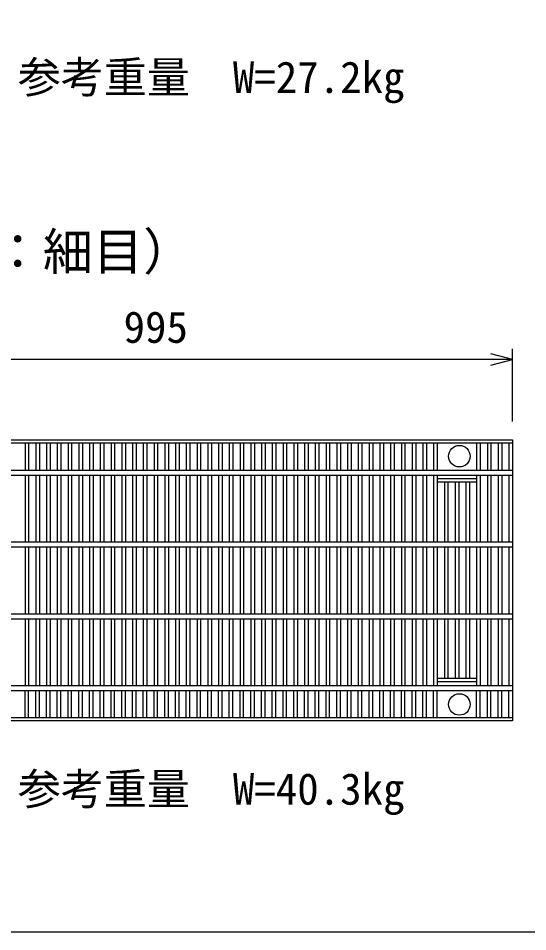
# Model space of a CAD drawing. Units: millimetres, scale not verified. Extents: x -16800 to 16800, y -5940 to 5940.
# Drawn here: x -5590 to -4879, y 1458 to 2731 of the extents above; entities that cross this region are included whole.
import ezdxf
from ezdxf.enums import TextEntityAlignment as Align

# ---------------------------------------------------------------- set-up
doc = ezdxf.new("R2010")
doc.units = ezdxf.units.MM
doc.header["$LTSCALE"] = 20
for name, color, linetype, lineweight in [('0-0_DIM', 7, 'Continuous', 25), ('0-2_HATCH', 6, 'Continuous', 25), ('0-6_TXT', 7, 'Continuous', 25)]:
    doc.layers.add(name, color=color, linetype=linetype, lineweight=lineweight)
doc.styles.add('ＭＳ ゴシック', font='')
doc.styles.get('ＭＳ ゴシック').set_extended_font_data('MS Gothic')

msp = doc.modelspace()

# ---------------------------------------------------------------- linework, layer by layer
at = {"layer": '0-0_DIM'}
for p, q in [((-4900.13, 2169.2), (-4900.13, 2270.78)), ((-4900.13, 2255.78), (-5895.13, 2255.78))]:
    msp.add_line(p, q, dxfattribs=at)
msp.add_lwpolyline([(-4930.13, 2247.74), (-4900.13, 2255.78), (-4930.13, 2263.82)], dxfattribs=at)
at = {"layer": '0-2_HATCH'}
for p, q in [((-5895.13, 2143.97), (-4900.13, 2143.97)), ((-5895.13, 2139.47), (-4900.13, 2139.47)), ((-5580.13, 2139.47), (-5580.13, 2101.47)), ((-5575.13, 2139.47), (-5575.13, 2101.47)), ((-5565.13, 2139.47), (-5565.13, 2101.47)), ((-5560.13, 2139.47), (-5560.13, 2101.47)), ((-5550.13, 2139.47), (-5550.13, 2101.47)), ((-5545.13, 2139.47), (-5545.13, 2101.47)), ((-5535.13, 2139.47), (-5535.13, 2101.47)), ((-5530.13, 2139.47), (-5530.13, 2101.47)), ((-5520.13, 2139.47), (-5520.13, 2101.47)), ((-5515.13, 2139.47), (-5515.13, 2101.47)), ((-5505.13, 2139.47), (-5505.13, 2101.47)), ((-5500.13, 2139.47), (-5500.13, 2101.47)), ((-5490.13, 2139.47), (-5490.13, 2101.47)), ((-5485.13, 2139.47), (-5485.13, 2101.47)), ((-5475.13, 2139.47), (-5475.13, 2101.47)), ((-5470.13, 2139.47), (-5470.13, 2101.47)), ((-5460.13, 2139.47), (-5460.13, 2101.47)), ((-5455.13, 2139.47), (-5455.13, 2101.47)), ((-5445.13, 2139.47), (-5445.13, 2101.47)), ((-5440.13, 2139.47), (-5440.13, 2101.47)), ((-5430.13, 2139.47), (-5430.13, 2101.47)), ((-5425.13, 2139.47), (-5425.13, 2101.47)), ((-5415.13, 2139.47), (-5415.13, 2101.47)), ((-5410.13, 2139.47), (-5410.13, 2101.47)), ((-5400.13, 2139.47), (-5400.13, 2101.47)), ((-5395.13, 2139.47), (-5395.13, 2101.47)), ((-5385.13, 2139.47), (-5385.13, 2101.47)), ((-5380.13, 2139.47), (-5380.13, 2101.47)), ((-5370.13, 2139.47), (-5370.13, 2101.47)), ((-5365.13, 2139.47), (-5365.13, 2101.47)), ((-5355.13, 2139.47), (-5355.13, 2101.47)), ((-5350.13, 2139.47), (-5350.13, 2101.47)), ((-5340.13, 2139.47), (-5340.13, 2101.47)), ((-5335.13, 2139.47), (-5335.13, 2101.47)), ((-5325.13, 2139.47), (-5325.13, 2101.47)), ((-5320.13, 2139.47), (-5320.13, 2101.47)), ((-5310.13, 2139.47), (-5310.13, 2101.47)), ((-5305.13, 2139.47), (-5305.13, 2101.47)), ((-5295.13, 2139.47), (-5295.13, 2101.47)), ((-5290.13, 2139.47), (-5290.13, 2101.47)), ((-5280.13, 2139.47), (-5280.13, 2101.47)), ((-5275.13, 2139.47), (-5275.13, 2101.47)), ((-5265.13, 2139.47), (-5265.13, 2101.47)), ((-5260.13, 2139.47), (-5260.13, 2101.47)), ((-5250.13, 2139.47), (-5250.13, 2101.47)), ((-5245.13, 2139.47), (-5245.13, 2101.47)), ((-5235.13, 2139.47), (-5235.13, 2101.47)), ((-5230.13, 2139.47), (-5230.13, 2101.47)), ((-5220.13, 2139.47), (-5220.13, 2101.47)), ((-5215.13, 2139.47), (-5215.13, 2101.47)), ((-5205.13, 2139.47), (-5205.13, 2101.47)), ((-5200.13, 2139.47), (-5200.13, 2101.47)), ((-5190.13, 2139.47), (-5190.13, 2101.47)), ((-5185.13, 2139.47), (-5185.13, 2101.47)), ((-5175.13, 2139.47), (-5175.13, 2101.47)), ((-5170.13, 2139.47), (-5170.13, 2101.47)), ((-5160.13, 2139.47), (-5160.13, 2101.47)), ((-5155.13, 2139.47), (-5155.13, 2101.47)), ((-5145.13, 2139.47), (-5145.13, 2101.47)), ((-5140.13, 2139.47), (-5140.13, 2101.47)), ((-5130.13, 2139.47), (-5130.13, 2101.47)), ((-5125.13, 2139.47), (-5125.13, 2101.47)), ((-5115.13, 2139.47), (-5115.13, 2101.47)), ((-5110.13, 2139.47), (-5110.13, 2101.47)), ((-5100.13, 2139.47), (-5100.13, 2101.47)), ((-5095.13, 2139.47), (-5095.13, 2101.47)), ((-5085.13, 2139.47), (-5085.13, 2101.47)), ((-5080.13, 2139.47), (-5080.13, 2101.47)), ((-5070.13, 2139.47), (-5070.13, 2101.47)), ((-5065.13, 2139.47), (-5065.13, 2101.47)), ((-5055.13, 2139.47), (-5055.13, 2101.47)), ((-5050.13, 2139.47), (-5050.13, 2101.47)), ((-5040.13, 2139.47), (-5040.13, 2101.47)), ((-5035.13, 2139.47), (-5035.13, 2101.47)), ((-5025.13, 2139.47), (-5025.13, 2101.47)), ((-5020.13, 2139.47), (-5020.13, 2101.47)), ((-5010.13, 2139.47), (-5010.13, 2101.47)), ((-5005.13, 2139.47), (-5005.13, 2101.47)), ((-4950.13, 2139.47), (-4950.13, 2101.47)), ((-4945.13, 2139.47), (-4945.13, 2101.47)), ((-4935.13, 2139.47), (-4935.13, 2101.47)), ((-4930.13, 2139.47), (-4930.13, 2101.47)), ((-4920.13, 2139.47), (-4920.13, 2101.47)), ((-4915.13, 2139.47), (-4915.13, 2101.47)), ((-4905.13, 2139.47), (-4905.13, 2101.47)), ((-4900.13, 2143.97), (-4900.13, 1751.97)), ((-5895.13, 2101.47), (-4900.13, 2101.47)), ((-5895.13, 2094.47), (-4900.13, 2094.47)), ((-5580.13, 2094.47), (-5580.13, 2001.47)), ((-5575.13, 2094.47), (-5575.13, 2001.47)), ((-5565.13, 2094.47), (-5565.13, 2001.47)), ((-5560.13, 2094.47), (-5560.13, 2001.47)), ((-5550.13, 2094.47), (-5550.13, 2001.47)), ((-5545.13, 2094.47), (-5545.13, 2001.47)), ((-5535.13, 2094.47), (-5535.13, 2001.47)), ((-5530.13, 2094.47), (-5530.13, 2001.47)), ((-5520.13, 2094.47), (-5520.13, 2001.47)), ((-5515.13, 2094.47), (-5515.13, 2001.47)), ((-5505.13, 2094.47), (-5505.13, 2001.47)), ((-5500.13, 2094.47), (-5500.13, 2001.47)), ((-5490.13, 2094.47), (-5490.13, 2001.47)), ((-5485.13, 2094.47), (-5485.13, 2001.47)), ((-5475.13, 2094.47), (-5475.13, 2001.47)), ((-5470.13, 2094.47), (-5470.13, 2001.47)), ((-5460.13, 2094.47), (-5460.13, 2001.47)), ((-5455.13, 2094.47), (-5455.13, 2001.47)), ((-5445.13, 2094.47), (-5445.13, 2001.47)), ((-5440.13, 2094.47), (-5440.13, 2001.47)), ((-5430.13, 2094.47), (-5430.13, 2001.47)), ((-5425.13, 2094.47), (-5425.13, 2001.47)), ((-5415.13, 2094.47), (-5415.13, 2001.47)), ((-5410.13, 2094.47), (-5410.13, 2001.47)), ((-5400.13, 2094.47), (-5400.13, 2001.47)), ((-5395.13, 2094.47), (-5395.13, 2001.47)), ((-5385.13, 2094.47), (-5385.13, 2001.47)), ((-5380.13, 2094.47), (-5380.13, 2001.47)), ((-5370.13, 2094.47), (-5370.13, 2001.47)), ((-5365.13, 2094.47), (-5365.13, 2001.47)), ((-5355.13, 2094.47), (-5355.13, 2001.47)), ((-5350.13, 2094.47), (-5350.13, 2001.47)), ((-5340.13, 2094.47), (-5340.13, 2001.47)), ((-5335.13, 2094.47), (-5335.13, 2001.47)), ((-5325.13, 2094.47), (-5325.13, 2001.47)), ((-5320.13, 2094.47), (-5320.13, 2001.47)), ((-5310.13, 2094.47), (-5310.13, 2001.47)), ((-5305.13, 2094.47), (-5305.13, 2001.47)), ((-5295.13, 2094.47), (-5295.13, 2001.47)), ((-5290.13, 2094.47), (-5290.13, 2001.47)), ((-5280.13, 2094.47), (-5280.13, 2001.47)), ((-5275.13, 2094.47), (-5275.13, 2001.47)), ((-5265.13, 2094.47), (-5265.13, 2001.47)), ((-5260.13, 2094.47), (-5260.13, 2001.47)), ((-5250.13, 2094.47), (-5250.13, 2001.47)), ((-5245.13, 2094.47), (-5245.13, 2001.47)), ((-5235.13, 2094.47), (-5235.13, 2001.47)), ((-5230.13, 2094.47), (-5230.13, 2001.47)), ((-5220.13, 2094.47), (-5220.13, 2001.47)), ((-5215.13, 2094.47), (-5215.13, 2001.47)), ((-5205.13, 2094.47), (-5205.13, 2001.47)), ((-5200.13, 2094.47), (-5200.13, 2001.47)), ((-5190.13, 2094.47), (-5190.13, 2001.47)), ((-5185.13, 2094.47), (-5185.13, 2001.47)), ((-5175.13, 2094.47), (-5175.13, 2001.47)), ((-5170.13, 2094.47), (-5170.13, 2001.47)), ((-5160.13, 2094.47), (-5160.13, 2001.47)), ((-5155.13, 2094.47), (-5155.13, 2001.47)), ((-5145.13, 2094.47), (-5145.13, 2001.47)), ((-5140.13, 2094.47), (-5140.13, 2001.47)), ((-5130.13, 2094.47), (-5130.13, 2001.47)), ((-5125.13, 2094.47), (-5125.13, 2001.47)), ((-5115.13, 2094.47), (-5115.13, 2001.47)), ((-5110.13, 2094.47), (-5110.13, 2001.47)), ((-5100.13, 2094.47), (-5100.13, 2001.47)), ((-5095.13, 2094.47), (-5095.13, 2001.47)), ((-5085.13, 2094.47), (-5085.13, 2001.47)), ((-5080.13, 2094.47), (-5080.13, 2001.47)), ((-5070.13, 2094.47), (-5070.13, 2001.47)), ((-5065.13, 2094.47), (-5065.13, 2001.47)), ((-5055.13, 2094.47), (-5055.13, 2001.47)), ((-5050.13, 2094.47), (-5050.13, 2001.47)), ((-5040.13, 2094.47), (-5040.13, 2001.47)), ((-5035.13, 2094.47), (-5035.13, 2001.47)), ((-5025.13, 2094.47), (-5025.13, 2001.47)), ((-5020.13, 2094.47), (-5020.13, 2001.47)), ((-5010.13, 2094.47), (-5010.13, 2001.47)), ((-5005.13, 2094.47), (-5005.13, 2001.47)), ((-4950.13, 2089.47), (-5005.13, 2089.47)), ((-4950.13, 2094.47), (-4950.13, 2001.47)), ((-4945.13, 2094.47), (-4945.13, 2001.47)), ((-4935.13, 2094.47), (-4935.13, 2001.47)), ((-4930.13, 2094.47), (-4930.13, 2001.47)), ((-4920.13, 2094.47), (-4920.13, 2001.47)), ((-4915.13, 2094.47), (-4915.13, 2001.47)), ((-4905.13, 2094.47), (-4905.13, 2001.47)), ((-4950.13, 2084.97), (-5005.13, 2084.97)), ((-4995.13, 2084.97), (-4995.13, 2001.47)), ((-4990.13, 2084.97), (-4990.13, 2001.47)), ((-4980.13, 2084.97), (-4980.13, 2001.47)), ((-4975.13, 2084.97), (-4975.13, 2001.47)), ((-4965.13, 2084.97), (-4965.13, 2001.47)), ((-4960.13, 2084.97), (-4960.13, 2001.47)), ((-5895.13, 2001.47), (-4900.13, 2001.47)), ((-5895.13, 1994.47), (-4900.13, 1994.47)), ((-5580.13, 1994.47), (-5580.13, 1901.47)), ((-5575.13, 1994.47), (-5575.13, 1901.47)), ((-5565.13, 1994.47), (-5565.13, 1901.47)), ((-5560.13, 1994.47), (-5560.13, 1901.47)), ((-5550.13, 1994.47), (-5550.13, 1901.47)), ((-5545.13, 1994.47), (-5545.13, 1901.47)), ((-5535.13, 1994.47), (-5535.13, 1901.47)), ((-5530.13, 1994.47), (-5530.13, 1901.47)), ((-5520.13, 1994.47), (-5520.13, 1901.47)), ((-5515.13, 1994.47), (-5515.13, 1901.47)), ((-5505.13, 1994.47), (-5505.13, 1901.47)), ((-5500.13, 1994.47), (-5500.13, 1901.47)), ((-5490.13, 1994.47), (-5490.13, 1901.47)), ((-5485.13, 1994.47), (-5485.13, 1901.47)), ((-5475.13, 1994.47), (-5475.13, 1901.47)), ((-5470.13, 1994.47), (-5470.13, 1901.47)), ((-5460.13, 1994.47), (-5460.13, 1901.47)), ((-5455.13, 1994.47), (-5455.13, 1901.47)), ((-5445.13, 1994.47), (-5445.13, 1901.47)), ((-5440.13, 1994.47), (-5440.13, 1901.47)), ((-5430.13, 1994.47), (-5430.13, 1901.47)), ((-5425.13, 1994.47), (-5425.13, 1901.47)), ((-5415.13, 1994.47), (-5415.13, 1901.47)), ((-5410.13, 1994.47), (-5410.13, 1901.47)), ((-5400.13, 1994.47), (-5400.13, 1901.47)), ((-5395.13, 1994.47), (-5395.13, 1901.47)), ((-5385.13, 1994.47), (-5385.13, 1901.47)), ((-5380.13, 1994.47), (-5380.13, 1901.47)), ((-5370.13, 1994.47), (-5370.13, 1901.47)), ((-5365.13, 1994.47), (-5365.13, 1901.47)), ((-5355.13, 1994.47), (-5355.13, 1901.47)), ((-5350.13, 1994.47), (-5350.13, 1901.47)), ((-5340.13, 1994.47), (-5340.13, 1901.47)), ((-5335.13, 1994.47), (-5335.13, 1901.47)), ((-5325.13, 1994.47), (-5325.13, 1901.47)), ((-5320.13, 1994.47), (-5320.13, 1901.47)), ((-5310.13, 1994.47), (-5310.13, 1901.47)), ((-5305.13, 1994.47), (-5305.13, 1901.47)), ((-5295.13, 1994.47), (-5295.13, 1901.47)), ((-5290.13, 1994.47), (-5290.13, 1901.47)), ((-5280.13, 1994.47), (-5280.13, 1901.47)), ((-5275.13, 1994.47), (-5275.13, 1901.47)), ((-5265.13, 1994.47), (-5265.13, 1901.47)), ((-5260.13, 1994.47), (-5260.13, 1901.47)), ((-5250.13, 1994.47), (-5250.13, 1901.47)), ((-5245.13, 1994.47), (-5245.13, 1901.47)), ((-5235.13, 1994.47), (-5235.13, 1901.47)), ((-5230.13, 1994.47), (-5230.13, 1901.47)), ((-5220.13, 1994.47), (-5220.13, 1901.47)), ((-5215.13, 1994.47), (-5215.13, 1901.47)), ((-5205.13, 1994.47), (-5205.13, 1901.47)), ((-5200.13, 1994.47), (-5200.13, 1901.47)), ((-5190.13, 1994.47), (-5190.13, 1901.47)), ((-5185.13, 1994.47), (-5185.13, 1901.47)), ((-5175.13, 1994.47), (-5175.13, 1901.47)), ((-5170.13, 1994.47), (-5170.13, 1901.47)), ((-5160.13, 1994.47), (-5160.13, 1901.47)), ((-5155.13, 1994.47), (-5155.13, 1901.47)), ((-5145.13, 1994.47), (-5145.13, 1901.47)), ((-5140.13, 1994.47), (-5140.13, 1901.47)), ((-5130.13, 1994.47), (-5130.13, 1901.47)), ((-5125.13, 1994.47), (-5125.13, 1901.47)), ((-5115.13, 1994.47), (-5115.13, 1901.47)), ((-5110.13, 1994.47), (-5110.13, 1901.47)), ((-5100.13, 1994.47), (-5100.13, 1901.47)), ((-5095.13, 1994.47), (-5095.13, 1901.47)), ((-5085.13, 1994.47), (-5085.13, 1901.47)), ((-5080.13, 1994.47), (-5080.13, 1901.47)), ((-5070.13, 1994.47), (-5070.13, 1901.47)), ((-5065.13, 1994.47), (-5065.13, 1901.47)), ((-5055.13, 1994.47), (-5055.13, 1901.47)), ((-5050.13, 1994.47), (-5050.13, 1901.47)), ((-5040.13, 1994.47), (-5040.13, 1901.47)), ((-5035.13, 1994.47), (-5035.13, 1901.47)), ((-5025.13, 1994.47), (-5025.13, 1901.47)), ((-5020.13, 1994.47), (-5020.13, 1901.47)), ((-5010.13, 1994.47), (-5010.13, 1901.47)), ((-5005.13, 1994.47), (-5005.13, 1901.47)), ((-4995.13, 1994.47), (-4995.13, 1901.47)), ((-4990.13, 1994.47), (-4990.13, 1901.47)), ((-4980.13, 1994.47), (-4980.13, 1901.47)), ((-4975.13, 1994.47), (-4975.13, 1901.47)), ((-4965.13, 1994.47), (-4965.13, 1901.47)), ((-4960.13, 1994.47), (-4960.13, 1901.47)), ((-4950.13, 1994.47), (-4950.13, 1901.47)), ((-4945.13, 1994.47), (-4945.13, 1901.47)), ((-4935.13, 1994.47), (-4935.13, 1901.47)), ((-4930.13, 1994.47), (-4930.13, 1901.47)), ((-4920.13, 1994.47), (-4920.13, 1901.47)), ((-4915.13, 1994.47), (-4915.13, 1901.47)), ((-4905.13, 1994.47), (-4905.13, 1901.47)), ((-5895.13, 1901.47), (-4900.13, 1901.47)), ((-5895.13, 1894.47), (-4900.13, 1894.47)), ((-5580.13, 1894.47), (-5580.13, 1801.47)), ((-5575.13, 1894.47), (-5575.13, 1801.47)), ((-5565.13, 1894.47), (-5565.13, 1801.47)), ((-5560.13, 1894.47), (-5560.13, 1801.47)), ((-5550.13, 1894.47), (-5550.13, 1801.47)), ((-5545.13, 1894.47), (-5545.13, 1801.47)), ((-5535.13, 1894.47), (-5535.13, 1801.47)), ((-5530.13, 1894.47), (-5530.13, 1801.47)), ((-5520.13, 1894.47), (-5520.13, 1801.47)), ((-5515.13, 1894.47), (-5515.13, 1801.47)), ((-5505.13, 1894.47), (-5505.13, 1801.47)), ((-5500.13, 1894.47), (-5500.13, 1801.47)), ((-5490.13, 1894.47), (-5490.13, 1801.47)), ((-5485.13, 1894.47), (-5485.13, 1801.47)), ((-5475.13, 1894.47), (-5475.13, 1801.47)), ((-5470.13, 1894.47), (-5470.13, 1801.47)), ((-5460.13, 1894.47), (-5460.13, 1801.47)), ((-5455.13, 1894.47), (-5455.13, 1801.47)), ((-5445.13, 1894.47), (-5445.13, 1801.47)), ((-5440.13, 1894.47), (-5440.13, 1801.47)), ((-5430.13, 1894.47), (-5430.13, 1801.47)), ((-5425.13, 1894.47), (-5425.13, 1801.47)), ((-5415.13, 1894.47), (-5415.13, 1801.47)), ((-5410.13, 1894.47), (-5410.13, 1801.47)), ((-5400.13, 1894.47), (-5400.13, 1801.47)), ((-5395.13, 1894.47), (-5395.13, 1801.47)), ((-5385.13, 1894.47), (-5385.13, 1801.47)), ((-5380.13, 1894.47), (-5380.13, 1801.47)), ((-5370.13, 1894.47), (-5370.13, 1801.47)), ((-5365.13, 1894.47), (-5365.13, 1801.47)), ((-5355.13, 1894.47), (-5355.13, 1801.47)), ((-5350.13, 1894.47), (-5350.13, 1801.47)), ((-5340.13, 1894.47), (-5340.13, 1801.47)), ((-5335.13, 1894.47), (-5335.13, 1801.47)), ((-5325.13, 1894.47), (-5325.13, 1801.47)), ((-5320.13, 1894.47), (-5320.13, 1801.47)), ((-5310.13, 1894.47), (-5310.13, 1801.47)), ((-5305.13, 1894.47), (-5305.13, 1801.47)), ((-5295.13, 1894.47), (-5295.13, 1801.47)), ((-5290.13, 1894.47), (-5290.13, 1801.47)), ((-5280.13, 1894.47), (-5280.13, 1801.47)), ((-5275.13, 1894.47), (-5275.13, 1801.47)), ((-5265.13, 1894.47), (-5265.13, 1801.47)), ((-5260.13, 1894.47), (-5260.13, 1801.47)), ((-5250.13, 1894.47), (-5250.13, 1801.47)), ((-5245.13, 1894.47), (-5245.13, 1801.47)), ((-5235.13, 1894.47), (-5235.13, 1801.47)), ((-5230.13, 1894.47), (-5230.13, 1801.47)), ((-5220.13, 1894.47), (-5220.13, 1801.47)), ((-5215.13, 1894.47), (-5215.13, 1801.47)), ((-5205.13, 1894.47), (-5205.13, 1801.47)), ((-5200.13, 1894.47), (-5200.13, 1801.47)), ((-5190.13, 1894.47), (-5190.13, 1801.47)), ((-5185.13, 1894.47), (-5185.13, 1801.47)), ((-5175.13, 1894.47), (-5175.13, 1801.47)), ((-5170.13, 1894.47), (-5170.13, 1801.47)), ((-5160.13, 1894.47), (-5160.13, 1801.47)), ((-5155.13, 1894.47), (-5155.13, 1801.47)), ((-5145.13, 1894.47), (-5145.13, 1801.47)), ((-5140.13, 1894.47), (-5140.13, 1801.47)), ((-5130.13, 1894.47), (-5130.13, 1801.47)), ((-5125.13, 1894.47), (-5125.13, 1801.47)), ((-5115.13, 1894.47), (-5115.13, 1801.47)), ((-5110.13, 1894.47), (-5110.13, 1801.47)), ((-5100.13, 1894.47), (-5100.13, 1801.47)), ((-5095.13, 1894.47), (-5095.13, 1801.47)), ((-5085.13, 1894.47), (-5085.13, 1801.47)), ((-5080.13, 1894.47), (-5080.13, 1801.47)), ((-5070.13, 1894.47), (-5070.13, 1801.47)), ((-5065.13, 1894.47), (-5065.13, 1801.47)), ((-5055.13, 1894.47), (-5055.13, 1801.47)), ((-5050.13, 1894.47), (-5050.13, 1801.47)), ((-5040.13, 1894.47), (-5040.13, 1801.47)), ((-5035.13, 1894.47), (-5035.13, 1801.47)), ((-5025.13, 1894.47), (-5025.13, 1801.47)), ((-5020.13, 1894.47), (-5020.13, 1801.47)), ((-5010.13, 1894.47), (-5010.13, 1801.47)), ((-5005.13, 1894.47), (-5005.13, 1801.47)), ((-4995.13, 1894.47), (-4995.13, 1810.97)), ((-4990.13, 1894.47), (-4990.13, 1810.97)), ((-4980.13, 1894.47), (-4980.13, 1810.97)), ((-4975.13, 1894.47), (-4975.13, 1810.97)), ((-4965.13, 1894.47), (-4965.13, 1810.97)), ((-4960.13, 1894.47), (-4960.13, 1810.97)), ((-4950.13, 1894.47), (-4950.13, 1801.47)), ((-4945.13, 1894.47), (-4945.13, 1801.47)), ((-4935.13, 1894.47), (-4935.13, 1801.47)), ((-4930.13, 1894.47), (-4930.13, 1801.47)), ((-4920.13, 1894.47), (-4920.13, 1801.47)), ((-4915.13, 1894.47), (-4915.13, 1801.47)), ((-4905.13, 1894.47), (-4905.13, 1801.47)), ((-4950.13, 1810.97), (-5005.13, 1810.97)), ((-5895.13, 1801.47), (-4900.13, 1801.47)), ((-4950.13, 1806.47), (-5005.13, 1806.47)), ((-5895.13, 1794.47), (-4900.13, 1794.47)), ((-5580.13, 1756.47), (-5580.13, 1794.47)), ((-5575.13, 1756.47), (-5575.13, 1794.47)), ((-5565.13, 1756.47), (-5565.13, 1794.47)), ((-5560.13, 1756.47), (-5560.13, 1794.47)), ((-5550.13, 1756.47), (-5550.13, 1794.47)), ((-5545.13, 1756.47), (-5545.13, 1794.47)), ((-5535.13, 1756.47), (-5535.13, 1794.47)), ((-5530.13, 1756.47), (-5530.13, 1794.47)), ((-5520.13, 1756.47), (-5520.13, 1794.47)), ((-5515.13, 1756.47), (-5515.13, 1794.47)), ((-5505.13, 1756.47), (-5505.13, 1794.47)), ((-5500.13, 1756.47), (-5500.13, 1794.47)), ((-5490.13, 1756.47), (-5490.13, 1794.47)), ((-5485.13, 1756.47), (-5485.13, 1794.47)), ((-5475.13, 1756.47), (-5475.13, 1794.47)), ((-5470.13, 1756.47), (-5470.13, 1794.47)), ((-5460.13, 1756.47), (-5460.13, 1794.47)), ((-5455.13, 1756.47), (-5455.13, 1794.47)), ((-5445.13, 1756.47), (-5445.13, 1794.47)), ((-5440.13, 1756.47), (-5440.13, 1794.47)), ((-5430.13, 1756.47), (-5430.13, 1794.47)), ((-5425.13, 1756.47), (-5425.13, 1794.47)), ((-5415.13, 1756.47), (-5415.13, 1794.47)), ((-5410.13, 1756.47), (-5410.13, 1794.47)), ((-5400.13, 1756.47), (-5400.13, 1794.47)), ((-5395.13, 1756.47), (-5395.13, 1794.47)), ((-5385.13, 1756.47), (-5385.13, 1794.47)), ((-5380.13, 1756.47), (-5380.13, 1794.47)), ((-5370.13, 1756.47), (-5370.13, 1794.47)), ((-5365.13, 1756.47), (-5365.13, 1794.47)), ((-5355.13, 1756.47), (-5355.13, 1794.47)), ((-5350.13, 1756.47), (-5350.13, 1794.47)), ((-5340.13, 1756.47), (-5340.13, 1794.47)), ((-5335.13, 1756.47), (-5335.13, 1794.47)), ((-5325.13, 1756.47), (-5325.13, 1794.47)), ((-5320.13, 1756.47), (-5320.13, 1794.47)), ((-5310.13, 1756.47), (-5310.13, 1794.47)), ((-5305.13, 1756.47), (-5305.13, 1794.47)), ((-5295.13, 1756.47), (-5295.13, 1794.47)), ((-5290.13, 1756.47), (-5290.13, 1794.47)), ((-5280.13, 1756.47), (-5280.13, 1794.47)), ((-5275.13, 1756.47), (-5275.13, 1794.47)), ((-5265.13, 1756.47), (-5265.13, 1794.47)), ((-5260.13, 1756.47), (-5260.13, 1794.47)), ((-5250.13, 1756.47), (-5250.13, 1794.47)), ((-5245.13, 1756.47), (-5245.13, 1794.47)), ((-5235.13, 1756.47), (-5235.13, 1794.47)), ((-5230.13, 1756.47), (-5230.13, 1794.47)), ((-5220.13, 1756.47), (-5220.13, 1794.47)), ((-5215.13, 1756.47), (-5215.13, 1794.47)), ((-5205.13, 1756.47), (-5205.13, 1794.47)), ((-5200.13, 1756.47), (-5200.13, 1794.47)), ((-5190.13, 1756.47), (-5190.13, 1794.47)), ((-5185.13, 1756.47), (-5185.13, 1794.47)), ((-5175.13, 1756.47), (-5175.13, 1794.47)), ((-5170.13, 1756.47), (-5170.13, 1794.47)), ((-5160.13, 1756.47), (-5160.13, 1794.47)), ((-5155.13, 1756.47), (-5155.13, 1794.47)), ((-5145.13, 1756.47), (-5145.13, 1794.47)), ((-5140.13, 1756.47), (-5140.13, 1794.47)), ((-5130.13, 1756.47), (-5130.13, 1794.47)), ((-5125.13, 1756.47), (-5125.13, 1794.47)), ((-5115.13, 1756.47), (-5115.13, 1794.47)), ((-5110.13, 1756.47), (-5110.13, 1794.47)), ((-5100.13, 1756.47), (-5100.13, 1794.47)), ((-5095.13, 1756.47), (-5095.13, 1794.47)), ((-5085.13, 1756.47), (-5085.13, 1794.47)), ((-5080.13, 1756.47), (-5080.13, 1794.47)), ((-5070.13, 1756.47), (-5070.13, 1794.47)), ((-5065.13, 1756.47), (-5065.13, 1794.47)), ((-5055.13, 1756.47), (-5055.13, 1794.47)), ((-5050.13, 1756.47), (-5050.13, 1794.47)), ((-5040.13, 1756.47), (-5040.13, 1794.47)), ((-5035.13, 1756.47), (-5035.13, 1794.47)), ((-5025.13, 1756.47), (-5025.13, 1794.47)), ((-5020.13, 1756.47), (-5020.13, 1794.47)), ((-5010.13, 1756.47), (-5010.13, 1794.47)), ((-5005.13, 1756.47), (-5005.13, 1794.47)), ((-4950.13, 1756.47), (-4950.13, 1794.47)), ((-4945.13, 1756.47), (-4945.13, 1794.47)), ((-4935.13, 1756.47), (-4935.13, 1794.47)), ((-4930.13, 1756.47), (-4930.13, 1794.47)), ((-4920.13, 1756.47), (-4920.13, 1794.47)), ((-4915.13, 1756.47), (-4915.13, 1794.47)), ((-4905.13, 1756.47), (-4905.13, 1794.47)), ((-4900.13, 1756.47), (-5895.13, 1756.47)), ((-4900.13, 1751.97), (-5895.13, 1751.97))]:
    msp.add_line(p, q, dxfattribs=at)
for centre in [(-4974.13, 2120.97), (-4974.13, 1774.97)]:
    msp.add_circle(centre, 15, dxfattribs=at)
at = {"layer": '0-6_TXT'}
msp.add_lwpolyline([(-6579.71, 1458.19), (-4079.71, 1458.19), (-4079.71, 3908.19), (-6579.71, 3908.19)], close=True, dxfattribs=at)

# ---------------------------------------------------------------- texts
at = {"layer": '0-0_DIM', "style": 'ＭＳ ゴシック'}
for s, height, p in [('参考重量\u3000W=27.2kg', 43.99, (-5590.14, 2614.04)), ('（ボルト固定式：細目）', 51.32, (-6115.35, 2365.26)), ('995', 43.99, (-5442.63, 2265.78)), ('参考重量\u3000W=40.3kg', 43.99, (-5590.14, 1622.04))]:
    msp.add_text(s, height=height, dxfattribs=at).set_placement(p, align=Align.BOTTOM_LEFT)

doc.saveas('drawing.dxf')
